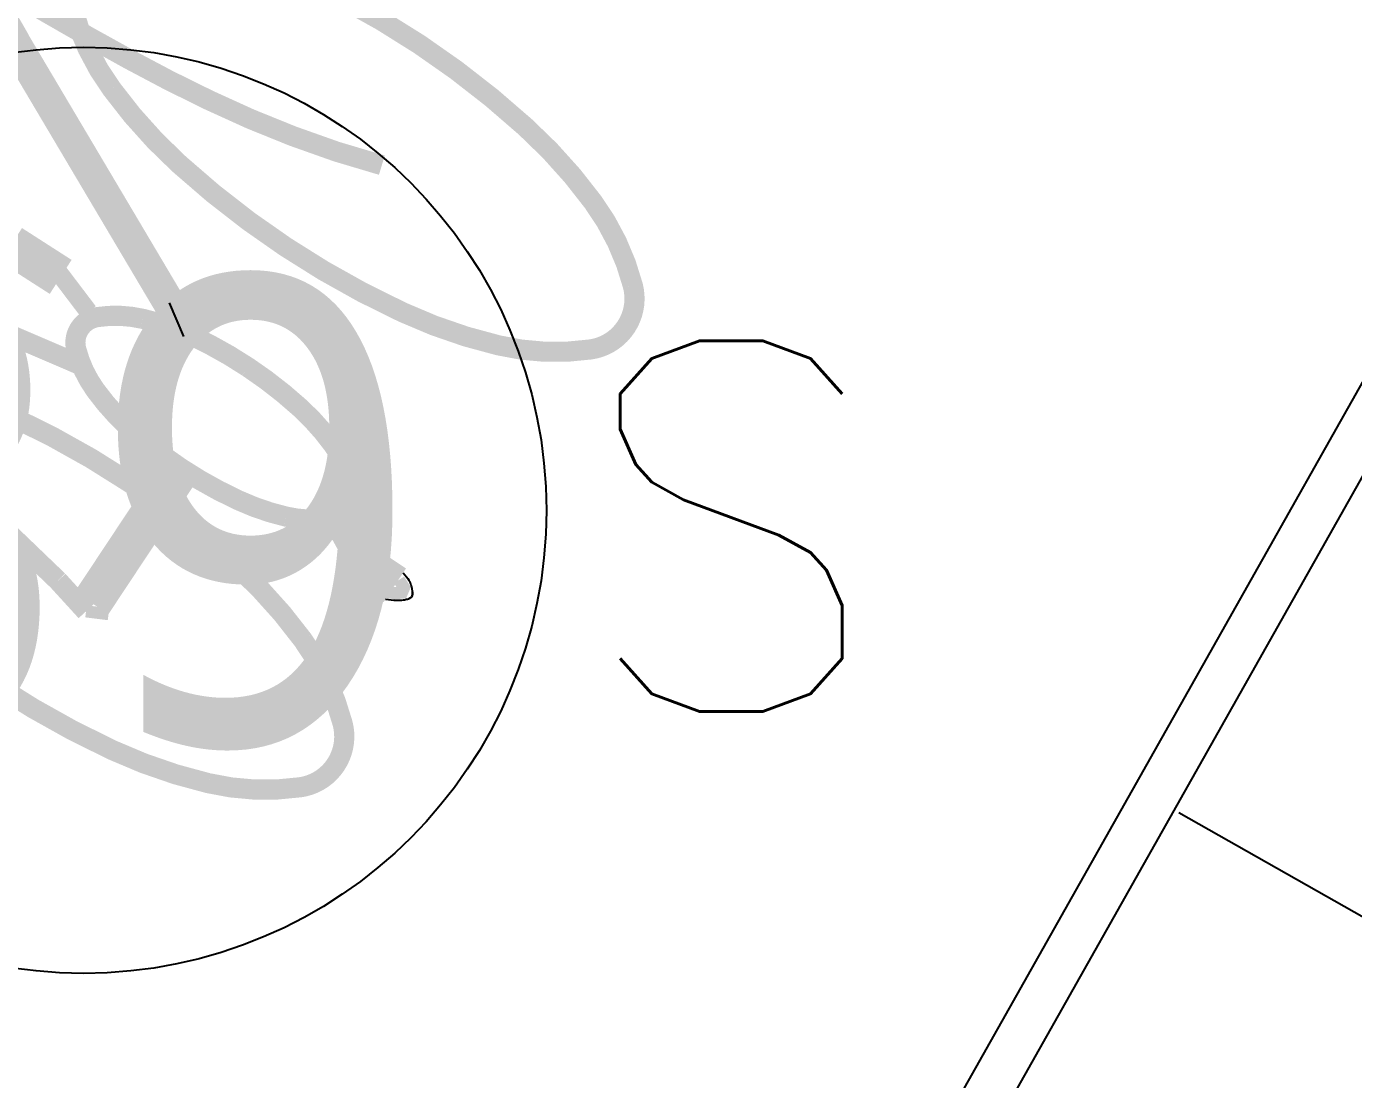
# Model space of a CAD drawing. Extents: x 421500 to 422711, y 436000 to 437000.
# Drawn here: x 422017.657 to 422019.09, y 436501.798 to 436502.935 of the extents above; entities that cross this region are included whole.
import ezdxf
from ezdxf.enums import TextEntityAlignment as Align

# ---------------------------------------------------------------- set-up
doc = ezdxf.new("R2010")
doc.units = 0
doc.linetypes.add('XREF UTC_716709_AJB_1b$0$DASHDOT1', pattern=[2, 1, -0.5, 0, -0.5])
doc.layers.get('0').update_dxf_attribs({"color": 210})
for name, color, linetype in [('Lines', 1, 'Continuous'), ('Pr-KerbEdge', 8, 'Continuous'), ('Pr-TactFlag', 251, 'Continuous'), ('Pr-Tactiles', 4, 'Continuous'), ('XREF UTC_716709_AJB_1b$0$du-UTCDUCT-F1', 42, 'XREF UTC_716709_AJB_1b$0$DASHDOT1'), ('XREF UTC_716709_AJB_1b$0$NUMBERS', 7, 'Continuous'), ('XREF UTC_716709_AJB_1b$0$Pole-Type', 4, 'Continuous'), ('XREF UTC_716709_AJB_1b$0$SIGSnumbers', 7, 'Continuous')]:
    doc.layers.add(name, color=color, linetype=linetype)
doc.styles.add('XREF UTC_716709_AJB_1b$0$KTS_TAHOMA', font='tahoma.ttf')
doc.styles.add('XREF UTC_716709_AJB_1b$0$Romans', font='romans.shx', dxfattribs={"width": 0.9})

# ---------------------------------------------------------------- blocks, each defined once
blk = doc.blocks.new('1057S')
at = {"color": 0}
blk.add_line((-0.0634, 0.4198), (-0.0426, 0.3885), dxfattribs=at)
for points, const_width in [([(-0.303, 0.3156), (-0.2888, 0.3622), (-0.2772, 0.4086), (-0.2678, 0.4547), (-0.2604, 0.5008), (-0.2545, 0.547), (-0.2499, 0.5936), (-0.2462, 0.6405), (-0.2431, 0.688), (-0.2403, 0.7359), (-0.2378, 0.7829), (-0.2356, 0.8273), (-0.2337, 0.8674), (-0.2322, 0.9015), (-0.2311, 0.9279), (-0.2304, 0.945), (-0.2301, 0.951)], 0.0208), ([(0.2387, 0.3572), (0.1343, 0.9312)], 0.0208), ([(0.0407, 0.4614), (0.1241, 0.9198)], 0.0208), ([(-0.1989, 0.701), (-0.2301, 0.7635)], 0.0333), ([(-0.053, 0.3989), (-0.1989, 0.701)], 0.0329), ([(-0.053, 0.3989), (-0.1989, 0.701)], 0.0125), ([(-0.0239, 0.528), (-0.023, 0.5888)], 0.0417), ([(-0.0098, 0.4843), (-0.0292, 0.5398)], 0.0189), ([(-0.0634, 0.3989), (-0.053, 0.3677)], 0.0125), ([(0.2387, 0.3572), (0.2491, 0.3156)], 0.0208), ([(0.072, 0.3156), (0.2387, 0.3156)], 0.0417), ([(0.2491, 0.3156), (0.2387, 0.2947)], 0.0125), ([(0.0312, 0.1547), (0.0507, 0.1175)], 0.0189), ([(0.0507, 0.123), (0.0507, 0.065)], 0.0417), ([(0.0437, 0.0645), (0.0475, 0.0557), (0.053, 0.0547), (0.0577, 0.0609), (0.0627, 0.0713)], 0.0125)]:
    blk.add_lwpolyline(points, dxfattribs=dict(at, const_width=const_width))
at = {"color": 0, "const_width": 0.0208}
for points in [[(-0.303, 0.6906, 0.213749), (-0.3425, 0.6729, 0.093897), (-0.3915, 0.5914, 0.050566), (-0.4176, 0.4904, 0.037992), (-0.4282, 0.352, 0.037992), (-0.4176, 0.2137, 0.050566), (-0.3915, 0.1126, 0.093897), (-0.3425, 0.0312, 0.213749), (-0.303, 0.0135, 0.213749), (-0.2635, 0.0312, 0.093897), (-0.2146, 0.1126, 0.050566), (-0.1884, 0.2137, 0.037992), (-0.1779, 0.352, 0.037992), (-0.1884, 0.4904, 0.050566), (-0.2146, 0.5914, 0.093897), (-0.2635, 0.6729, 0.213749)], [(0.2387, 0.6906, 0.213749), (0.1992, 0.6729, 0.093897), (0.1502, 0.5914, 0.050566), (0.1241, 0.4904, 0.037992), (0.1136, 0.352, 0.037992), (0.1241, 0.2137, 0.050566), (0.1502, 0.1126, 0.093897), (0.1992, 0.0312, 0.213749), (0.2387, 0.0135, 0.213749), (0.2782, 0.0312, 0.093897), (0.3271, 0.1126, 0.050566), (0.3533, 0.2137, 0.037992), (0.3638, 0.352, 0.037992), (0.3533, 0.4904, 0.050566), (0.3271, 0.5914, 0.093897), (0.2782, 0.6729, 0.213749)], [(0.0095, 0.4823, 0.211848), (-0.0103, 0.4735, 0.094525), (-0.0347, 0.4334, 0.051213), (-0.0478, 0.3837, 0.038544), (-0.053, 0.3156, 0.038544), (-0.0478, 0.2475, 0.051213), (-0.0347, 0.1977, 0.094525), (-0.0103, 0.1577, 0.211848), (0.0095, 0.1489, 0.211848), (0.0293, 0.1577, 0.094525), (0.0537, 0.1977, 0.051213), (0.0667, 0.2475, 0.038544), (0.072, 0.3156, 0.038544), (0.0667, 0.3837, 0.051213), (0.0537, 0.4334, 0.094525), (0.0293, 0.4735, 0.211848)]]:
    blk.add_lwpolyline(points, format="xyb", close=True, dxfattribs=at)
at = {"color": 0}
blk.add_lwpolyline([(0.0355, 0.065), (0.036, 0.0622), (0.0367, 0.0597), (0.0374, 0.0577), (0.0382, 0.0559), (0.0391, 0.0543), (0.04, 0.053), (0.0409, 0.0518), (0.0418, 0.0507), (0.0427, 0.0498), (0.0436, 0.0488), (0.0444, 0.048), (0.0453, 0.0472), (0.046, 0.0466), (0.0468, 0.0459), (0.0475, 0.0454), (0.0482, 0.045), (0.0488, 0.0446), (0.0494, 0.0443), (0.05, 0.0441), (0.0506, 0.044), (0.0511, 0.044), (0.0517, 0.044), (0.0523, 0.0442), (0.0529, 0.0444), (0.0535, 0.0446), (0.0541, 0.045), (0.0548, 0.0454), (0.0555, 0.046), (0.0563, 0.0467), (0.0571, 0.0474), (0.058, 0.0483), (0.0589, 0.0494), (0.0598, 0.0506), (0.0608, 0.052), (0.0619, 0.0535), (0.0631, 0.0553), (0.0643, 0.0573), (0.0656, 0.0596), (0.0669, 0.0621), (0.0684, 0.065)], dxfattribs=at)
for points in [[(0.0355, 0.0644), (0.0377, 0.0559), (0.0416, 0.0494), (0.0486, 0.0441)], [(0.0526, 0.0441), (0.0578, 0.0478), (0.0622, 0.0527), (0.0635, 0.0569)], [(0.0622, 0.0527), (0.0635, 0.0569), (0.0666, 0.0618), (0.0675, 0.065)], [(0.0416, 0.0494), (0.0486, 0.0441), (0.0526, 0.0441), (0.0578, 0.0478)]]:
    blk.add_solid(points, dxfattribs=at)
blk = doc.blocks.new('ped-cycle-R')
at = {"layer": 'Lines', "extrusion": (0, 0, -1), "xscale": 0.5235704127362407, "yscale": 0.5235704127362407, "zscale": -0.5235704127362407, "rotation": 0.133578834550008}
blk.add_blockref('1057S', (0.01687, -0.00701), dxfattribs=at)
blk = doc.blocks.new('XREF UTC_716709_AJB_1b$0$poleno')
at = {"layer": 'XREF UTC_716709_AJB_1b$0$NUMBERS'}
blk.add_circle((0, 0), 1, dxfattribs=at)
at = {"layer": 'XREF UTC_716709_AJB_1b$0$NUMBERS', "style": 'XREF UTC_716709_AJB_1b$0$KTS_TAHOMA'}
blk.add_attdef('NUMBER', text='', height=1, dxfattribs=at).set_placement((0, 0), align=Align.MIDDLE)

msp = doc.modelspace()

# ---------------------------------------------------------------- linework, layer by layer
at = {"layer": 'Pr-KerbEdge', "flags": 128}
msp.add_lwpolyline([(422019.631, 436503.4931), (422017.9702, 436500.5497), (422020.6907, 436498.7591)], dxfattribs=at)
at = {"layer": 'Pr-KerbEdge'}
msp.add_arc((422086.9238, 436454.9562), 118.125, 133.732121, 133.732121, dxfattribs=at)
at = {"layer": 'Pr-TactFlag'}
msp.add_line((422018.9017, 436502.0868), (422020.0753, 436501.4195), dxfattribs=at)
at = {"layer": 'Pr-Tactiles', "flags": 128}
msp.add_lwpolyline([(422019.6746, 436503.4686), (422018.012, 436500.5221)], dxfattribs=at)
at = {"layer": 'XREF UTC_716709_AJB_1b$0$du-UTCDUCT-F1', "flags": 128}
msp.add_lwpolyline([(422017.7171, 436501.5014, -0.028282), (422014.3799, 436503.7577, -0.042529), (422012.3926, 436505.558, -0.020471), (422009.4219, 436509.0226, -0.025601), (422007.3108, 436512.0005, -0.075878), (422006.4397, 436513.9829, -0.042589), (422005.7615, 436517.7654)], format="xyb", dxfattribs=at)

# ---------------------------------------------------------------- block references
at = {"layer": 'Lines', "xscale": 2, "yscale": 2, "zscale": 2, "rotation": 56.58914573772116}
msp.add_blockref('ped-cycle-R', (422018.1478, 436502.3745), dxfattribs=at)
at = {"layer": 'XREF UTC_716709_AJB_1b$0$SIGSnumbers', "xscale": 0.5, "yscale": 0.5, "zscale": 0.6}
msp.add_blockref('XREF UTC_716709_AJB_1b$0$poleno', (422017.7185, 436502.4129), dxfattribs=at).add_auto_attribs({'NUMBER': '39'})

# ---------------------------------------------------------------- texts
at = {"layer": 'XREF UTC_716709_AJB_1b$0$Pole-Type', "style": 'XREF UTC_716709_AJB_1b$0$Romans'}
msp.add_text('S', height=0.4, dxfattribs=at).set_placement((422018.2466, 436502.1958))

doc.saveas('drawing.dxf')
